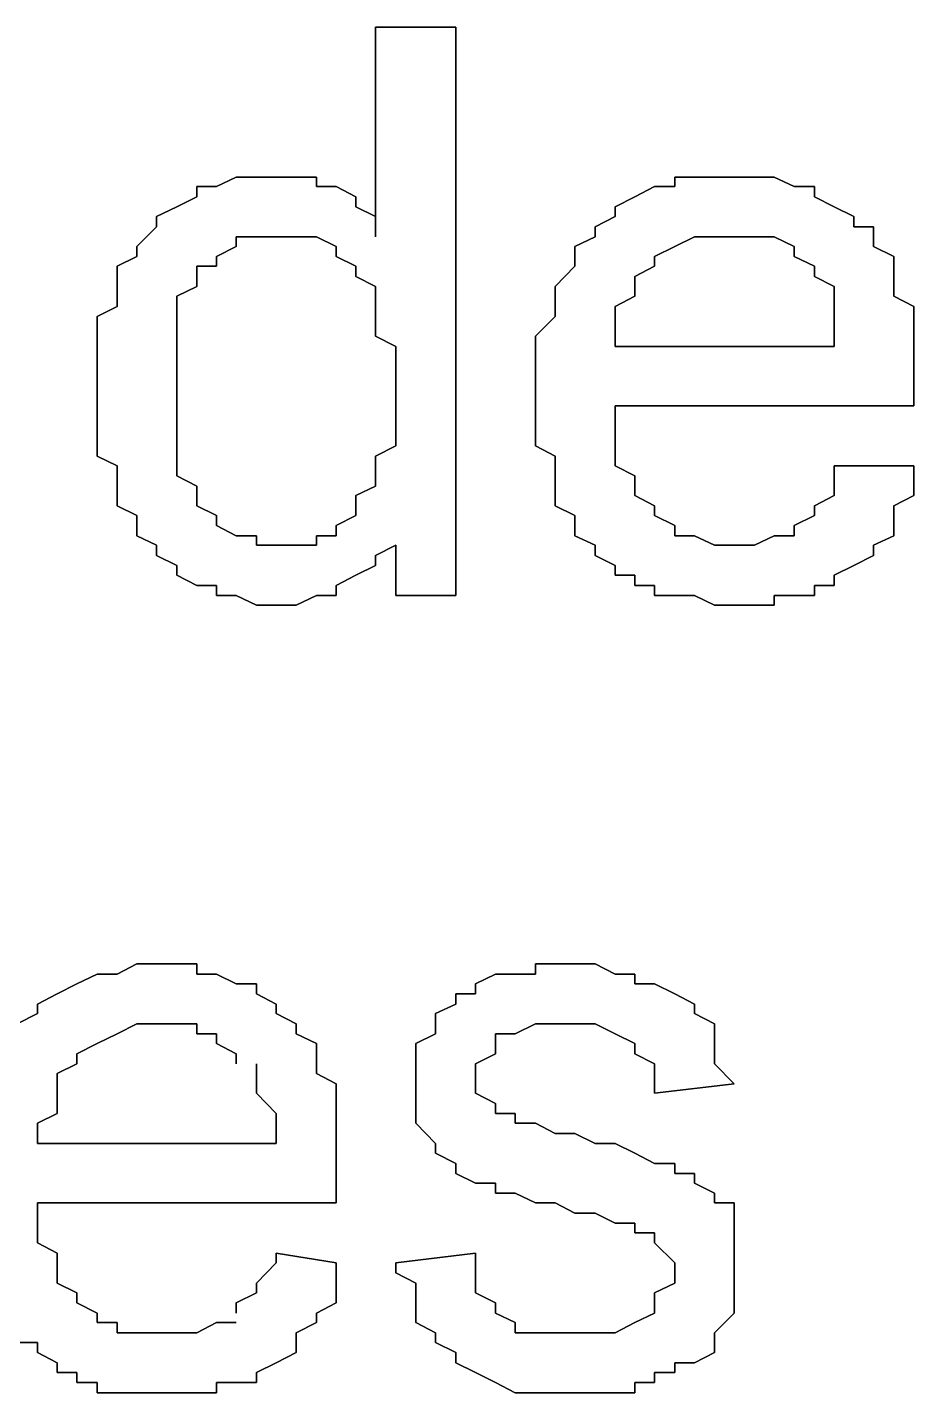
# Model space of a CAD drawing. Header units: metres. Extents: x 2.9 to 42.8, y 1.7 to 28.7.
# Drawn here: x 38.6662 to 38.8232, y 17.0162 to 17.2579 of the extents above; entities that cross this region are included whole.
import ezdxf

# ---------------------------------------------------------------- set-up
doc = ezdxf.new("R2010")
doc.units = ezdxf.units.M
doc.layers.add('GRIS', color=8, linetype='Continuous')

msp = doc.modelspace()

# ---------------------------------------------------------------- linework, layer by layer
at = {"layer": 'GRIS', "lineweight": -3}
for points in [[(38.7421, 17.2579), (38.7279, 17.2579), (38.7421, 17.2579)], [(38.7279, 17.2579), (38.7279, 17.2208), (38.7279, 17.2579)], [(38.7421, 17.1573), (38.7421, 17.2579), (38.7421, 17.1573)], [(38.7032, 17.2314), (38.6997, 17.2297), (38.7032, 17.2314)], [(38.7068, 17.2314), (38.7032, 17.2314), (38.7068, 17.2314)], [(38.7103, 17.2314), (38.7068, 17.2314), (38.7103, 17.2314)], [(38.7138, 17.2314), (38.7103, 17.2314), (38.7138, 17.2314)], [(38.7174, 17.2314), (38.7138, 17.2314), (38.7174, 17.2314)], [(38.7174, 17.2297), (38.7174, 17.2314), (38.7174, 17.2297)], [(38.7844, 17.2314), (38.7809, 17.2314), (38.7844, 17.2314)], [(38.7809, 17.2314), (38.7809, 17.2297), (38.7809, 17.2314)], [(38.7879, 17.2314), (38.7844, 17.2314), (38.7879, 17.2314)], [(38.7914, 17.2314), (38.7879, 17.2314), (38.7914, 17.2314)], [(38.795, 17.2314), (38.7914, 17.2314), (38.795, 17.2314)], [(38.7985, 17.2314), (38.795, 17.2314), (38.7985, 17.2314)], [(38.802, 17.2297), (38.7985, 17.2314), (38.802, 17.2297)], [(38.6997, 17.2297), (38.6962, 17.2297), (38.6997, 17.2297)], [(38.6962, 17.2297), (38.6962, 17.2279), (38.6962, 17.2297)], [(38.7209, 17.2297), (38.7174, 17.2297), (38.7209, 17.2297)], [(38.7244, 17.2279), (38.7209, 17.2297), (38.7244, 17.2279)], [(38.7773, 17.2297), (38.7738, 17.2279), (38.7773, 17.2297)], [(38.7809, 17.2297), (38.7773, 17.2297), (38.7809, 17.2297)], [(38.8056, 17.2297), (38.802, 17.2297), (38.8056, 17.2297)], [(38.8056, 17.2279), (38.8056, 17.2297), (38.8056, 17.2279)], [(38.6927, 17.2261), (38.6891, 17.2244), (38.6927, 17.2261)], [(38.6962, 17.2279), (38.6927, 17.2261), (38.6962, 17.2279)], [(38.7244, 17.2261), (38.7244, 17.2279), (38.7244, 17.2261)], [(38.7279, 17.2244), (38.7244, 17.2261), (38.7279, 17.2244)], [(38.7738, 17.2279), (38.7703, 17.2261), (38.7738, 17.2279)], [(38.7703, 17.2261), (38.7703, 17.2244), (38.7703, 17.2261)], [(38.8091, 17.2261), (38.8056, 17.2279), (38.8091, 17.2261)], [(38.8126, 17.2244), (38.8091, 17.2261), (38.8126, 17.2244)], [(38.6891, 17.2244), (38.6891, 17.2226), (38.6891, 17.2244)], [(38.7279, 17.2226), (38.7279, 17.2244), (38.7279, 17.2226)], [(38.7703, 17.2244), (38.7668, 17.2226), (38.7703, 17.2244)], [(38.8126, 17.2226), (38.8126, 17.2244), (38.8126, 17.2226)], [(38.6891, 17.2226), (38.6856, 17.2191), (38.6891, 17.2226)], [(38.7279, 17.2208), (38.7279, 17.2226), (38.7279, 17.2208)], [(38.7668, 17.2226), (38.7668, 17.2208), (38.7668, 17.2226)], [(38.8161, 17.2226), (38.8126, 17.2226), (38.8161, 17.2226)], [(38.8161, 17.2208), (38.8161, 17.2226), (38.8161, 17.2208)], [(38.6856, 17.2191), (38.6856, 17.2173), (38.6856, 17.2191)], [(38.6997, 17.2173), (38.7032, 17.2191), (38.6997, 17.2173)], [(38.7032, 17.2191), (38.7032, 17.2208), (38.7032, 17.2191)], [(38.7032, 17.2208), (38.7068, 17.2208), (38.7032, 17.2208)], [(38.7068, 17.2208), (38.7103, 17.2208), (38.7068, 17.2208)], [(38.7103, 17.2208), (38.7138, 17.2208), (38.7103, 17.2208)], [(38.7138, 17.2208), (38.7174, 17.2208), (38.7138, 17.2208)], [(38.7174, 17.2208), (38.7209, 17.2191), (38.7174, 17.2208)], [(38.7209, 17.2191), (38.7209, 17.2173), (38.7209, 17.2191)], [(38.7668, 17.2208), (38.7632, 17.2191), (38.7668, 17.2208)], [(38.7632, 17.2191), (38.7632, 17.2173), (38.7632, 17.2191)], [(38.7773, 17.2173), (38.7809, 17.2191), (38.7773, 17.2173)], [(38.7809, 17.2191), (38.7844, 17.2208), (38.7809, 17.2191)], [(38.7844, 17.2208), (38.7879, 17.2208), (38.7844, 17.2208)], [(38.7879, 17.2208), (38.7914, 17.2208), (38.7879, 17.2208)], [(38.7914, 17.2208), (38.795, 17.2208), (38.7914, 17.2208)], [(38.795, 17.2208), (38.7985, 17.2208), (38.795, 17.2208)], [(38.7985, 17.2208), (38.802, 17.2191), (38.7985, 17.2208)], [(38.802, 17.2191), (38.802, 17.2173), (38.802, 17.2191)], [(38.8161, 17.2191), (38.8161, 17.2208), (38.8161, 17.2191)], [(38.8197, 17.2173), (38.8161, 17.2191), (38.8197, 17.2173)], [(38.6856, 17.2173), (38.6821, 17.2156), (38.6856, 17.2173)], [(38.6997, 17.2156), (38.6997, 17.2173), (38.6997, 17.2156)], [(38.7209, 17.2173), (38.7244, 17.2156), (38.7209, 17.2173)], [(38.7632, 17.2173), (38.7632, 17.2156), (38.7632, 17.2173)], [(38.7773, 17.2156), (38.7773, 17.2173), (38.7773, 17.2156)], [(38.802, 17.2173), (38.8056, 17.2156), (38.802, 17.2173)], [(38.8197, 17.2156), (38.8197, 17.2173), (38.8197, 17.2156)], [(38.6821, 17.2156), (38.6821, 17.2138), (38.6821, 17.2156)], [(38.6962, 17.2138), (38.6962, 17.2156), (38.6962, 17.2138)], [(38.6962, 17.2156), (38.6997, 17.2156), (38.6962, 17.2156)], [(38.7244, 17.2156), (38.7244, 17.2138), (38.7244, 17.2156)], [(38.7632, 17.2156), (38.7597, 17.212), (38.7632, 17.2156)], [(38.7738, 17.2138), (38.7773, 17.2156), (38.7738, 17.2138)], [(38.8056, 17.2156), (38.8056, 17.2138), (38.8056, 17.2156)], [(38.8197, 17.212), (38.8197, 17.2156), (38.8197, 17.212)], [(38.6821, 17.2138), (38.6821, 17.212), (38.6821, 17.2138)], [(38.6821, 17.212), (38.6821, 17.2103), (38.6821, 17.212)], [(38.6927, 17.2103), (38.6962, 17.212), (38.6927, 17.2103)], [(38.6962, 17.212), (38.6962, 17.2138), (38.6962, 17.212)], [(38.7244, 17.2138), (38.7279, 17.212), (38.7244, 17.2138)], [(38.7279, 17.212), (38.7279, 17.2103), (38.7279, 17.212)], [(38.7597, 17.212), (38.7597, 17.2103), (38.7597, 17.212)], [(38.7738, 17.212), (38.7738, 17.2138), (38.7738, 17.212)], [(38.7738, 17.2103), (38.7738, 17.212), (38.7738, 17.2103)], [(38.8056, 17.2138), (38.8091, 17.212), (38.8056, 17.2138)], [(38.8091, 17.212), (38.8091, 17.2103), (38.8091, 17.212)], [(38.8197, 17.2103), (38.8197, 17.212), (38.8197, 17.2103)], [(38.6821, 17.2103), (38.6821, 17.2085), (38.6821, 17.2103)], [(38.6927, 17.2085), (38.6927, 17.2103), (38.6927, 17.2085)], [(38.7279, 17.2103), (38.7279, 17.2085), (38.7279, 17.2103)], [(38.7597, 17.2103), (38.7597, 17.2085), (38.7597, 17.2103)], [(38.7703, 17.2085), (38.7738, 17.2103), (38.7703, 17.2085)], [(38.8091, 17.2103), (38.8091, 17.2085), (38.8091, 17.2103)], [(38.8232, 17.2085), (38.8197, 17.2103), (38.8232, 17.2085)], [(38.6821, 17.2085), (38.6786, 17.2067), (38.6821, 17.2085)], [(38.6786, 17.2067), (38.6786, 17.2032), (38.6786, 17.2067)], [(38.6927, 17.205), (38.6927, 17.2085), (38.6927, 17.205)], [(38.7279, 17.2085), (38.7279, 17.2067), (38.7279, 17.2085)], [(38.7279, 17.2067), (38.7279, 17.2032), (38.7279, 17.2067)], [(38.7597, 17.2067), (38.7562, 17.2032), (38.7597, 17.2067)], [(38.7597, 17.2085), (38.7597, 17.2067), (38.7597, 17.2085)], [(38.7703, 17.2067), (38.7703, 17.2085), (38.7703, 17.2067)], [(38.7703, 17.2032), (38.7703, 17.2067), (38.7703, 17.2032)], [(38.8091, 17.2085), (38.8091, 17.2067), (38.8091, 17.2085)], [(38.8091, 17.2067), (38.8091, 17.2032), (38.8091, 17.2067)], [(38.8232, 17.2067), (38.8232, 17.2085), (38.8232, 17.2067)], [(38.8232, 17.2032), (38.8232, 17.2067), (38.8232, 17.2032)], [(38.6927, 17.2032), (38.6927, 17.205), (38.6927, 17.2032)], [(38.6786, 17.2032), (38.6786, 17.2014), (38.6786, 17.2032)], [(38.6927, 17.1997), (38.6927, 17.2032), (38.6927, 17.1997)], [(38.7279, 17.2032), (38.7315, 17.2014), (38.7279, 17.2032)], [(38.7562, 17.2032), (38.7562, 17.2014), (38.7562, 17.2032)], [(38.7703, 17.2014), (38.7703, 17.2032), (38.7703, 17.2014)], [(38.8091, 17.2032), (38.8091, 17.2014), (38.8091, 17.2032)], [(38.8232, 17.2014), (38.8232, 17.2032), (38.8232, 17.2014)], [(38.6786, 17.2014), (38.6786, 17.1997), (38.6786, 17.2014)], [(38.6786, 17.1997), (38.6786, 17.1962), (38.6786, 17.1997)], [(38.6927, 17.1979), (38.6927, 17.1997), (38.6927, 17.1979)], [(38.7315, 17.2014), (38.7315, 17.1979), (38.7315, 17.2014)], [(38.7562, 17.2014), (38.7562, 17.1979), (38.7562, 17.2014)], [(38.8091, 17.2014), (38.7703, 17.2014), (38.8091, 17.2014)], [(38.8232, 17.1979), (38.8232, 17.2014), (38.8232, 17.1979)], [(38.6927, 17.1944), (38.6927, 17.1979), (38.6927, 17.1944)], [(38.7315, 17.1979), (38.7315, 17.1962), (38.7315, 17.1979)], [(38.7562, 17.1979), (38.7562, 17.1962), (38.7562, 17.1979)], [(38.8232, 17.1962), (38.8232, 17.1979), (38.8232, 17.1962)], [(38.6786, 17.1962), (38.6786, 17.1944), (38.6786, 17.1962)], [(38.7315, 17.1962), (38.7315, 17.1926), (38.7315, 17.1962)], [(38.7562, 17.1962), (38.7562, 17.1926), (38.7562, 17.1962)], [(38.8232, 17.1944), (38.8232, 17.1962), (38.8232, 17.1944)], [(38.6786, 17.1944), (38.6786, 17.1926), (38.6786, 17.1944)], [(38.6786, 17.1926), (38.6786, 17.1909), (38.6786, 17.1926)], [(38.6927, 17.1909), (38.6927, 17.1944), (38.6927, 17.1909)], [(38.7315, 17.1926), (38.7315, 17.1909), (38.7315, 17.1926)], [(38.7562, 17.1926), (38.7562, 17.1909), (38.7562, 17.1926)], [(38.8232, 17.1926), (38.8232, 17.1944), (38.8232, 17.1926)], [(38.8232, 17.1909), (38.8232, 17.1926), (38.8232, 17.1909)], [(38.6786, 17.1909), (38.6786, 17.1873), (38.6786, 17.1909)], [(38.6927, 17.1873), (38.6927, 17.1909), (38.6927, 17.1873)], [(38.7315, 17.1909), (38.7315, 17.1873), (38.7315, 17.1909)], [(38.7562, 17.1909), (38.7562, 17.1891), (38.7562, 17.1909)], [(38.7703, 17.1873), (38.7703, 17.1909), (38.7703, 17.1873)], [(38.7703, 17.1909), (38.8232, 17.1909), (38.7703, 17.1909)], [(38.6786, 17.1873), (38.6786, 17.1856), (38.6786, 17.1873)], [(38.6927, 17.1856), (38.6927, 17.1873), (38.6927, 17.1856)], [(38.7315, 17.1873), (38.7315, 17.1838), (38.7315, 17.1873)], [(38.7562, 17.1891), (38.7562, 17.1856), (38.7562, 17.1891)], [(38.7703, 17.1856), (38.7703, 17.1873), (38.7703, 17.1856)], [(38.6786, 17.1856), (38.6786, 17.182), (38.6786, 17.1856)], [(38.6927, 17.1838), (38.6927, 17.1856), (38.6927, 17.1838)], [(38.7562, 17.1856), (38.7562, 17.1838), (38.7562, 17.1856)], [(38.7703, 17.182), (38.7703, 17.1856), (38.7703, 17.182)], [(38.6927, 17.1803), (38.6927, 17.1838), (38.6927, 17.1803)], [(38.7315, 17.1838), (38.7279, 17.182), (38.7315, 17.1838)], [(38.7562, 17.1838), (38.7597, 17.182), (38.7562, 17.1838)], [(38.6786, 17.182), (38.6821, 17.1803), (38.6786, 17.182)], [(38.6821, 17.1803), (38.6821, 17.1785), (38.6821, 17.1803)], [(38.6927, 17.1785), (38.6927, 17.1803), (38.6927, 17.1785)], [(38.7279, 17.182), (38.7279, 17.1803), (38.7279, 17.182)], [(38.7279, 17.1803), (38.7279, 17.1785), (38.7279, 17.1803)], [(38.7597, 17.182), (38.7597, 17.1785), (38.7597, 17.182)], [(38.7703, 17.1803), (38.7703, 17.182), (38.7703, 17.1803)], [(38.7738, 17.1785), (38.7703, 17.1803), (38.7738, 17.1785)], [(38.8091, 17.1803), (38.8091, 17.1785), (38.8091, 17.1803)], [(38.8232, 17.1803), (38.8091, 17.1803), (38.8232, 17.1803)], [(38.8232, 17.1767), (38.8232, 17.1803), (38.8232, 17.1767)], [(38.6821, 17.1785), (38.6821, 17.1767), (38.6821, 17.1785)], [(38.6962, 17.1767), (38.6927, 17.1785), (38.6962, 17.1767)], [(38.7279, 17.1785), (38.7279, 17.1767), (38.7279, 17.1785)], [(38.7597, 17.1785), (38.7597, 17.1767), (38.7597, 17.1785)], [(38.7738, 17.1767), (38.7738, 17.1785), (38.7738, 17.1767)], [(38.8091, 17.1785), (38.8091, 17.1767), (38.8091, 17.1785)], [(38.6821, 17.1767), (38.6821, 17.175), (38.6821, 17.1767)], [(38.6962, 17.175), (38.6962, 17.1767), (38.6962, 17.175)], [(38.7279, 17.1767), (38.7244, 17.175), (38.7279, 17.1767)], [(38.7597, 17.1767), (38.7597, 17.175), (38.7597, 17.1767)], [(38.7738, 17.175), (38.7738, 17.1767), (38.7738, 17.175)], [(38.8091, 17.1767), (38.8091, 17.175), (38.8091, 17.1767)], [(38.8232, 17.175), (38.8232, 17.1767), (38.8232, 17.175)], [(38.6821, 17.175), (38.6821, 17.1732), (38.6821, 17.175)], [(38.6821, 17.1732), (38.6856, 17.1715), (38.6821, 17.1732)], [(38.6962, 17.1732), (38.6962, 17.175), (38.6962, 17.1732)], [(38.6997, 17.1715), (38.6962, 17.1732), (38.6997, 17.1715)], [(38.7244, 17.175), (38.7244, 17.1732), (38.7244, 17.175)], [(38.7244, 17.1732), (38.7244, 17.1715), (38.7244, 17.1732)], [(38.7597, 17.175), (38.7597, 17.1732), (38.7597, 17.175)], [(38.7597, 17.1732), (38.7632, 17.1715), (38.7597, 17.1732)], [(38.7773, 17.1732), (38.7738, 17.175), (38.7773, 17.1732)], [(38.7773, 17.1715), (38.7773, 17.1732), (38.7773, 17.1715)], [(38.8091, 17.175), (38.8056, 17.1732), (38.8091, 17.175)], [(38.8056, 17.1732), (38.8056, 17.1715), (38.8056, 17.1732)], [(38.8197, 17.1732), (38.8232, 17.175), (38.8197, 17.1732)], [(38.8197, 17.1697), (38.8197, 17.1732), (38.8197, 17.1697)], [(38.6856, 17.1715), (38.6856, 17.1697), (38.6856, 17.1715)], [(38.6997, 17.1697), (38.6997, 17.1715), (38.6997, 17.1697)], [(38.7244, 17.1715), (38.7209, 17.1697), (38.7244, 17.1715)], [(38.7632, 17.1715), (38.7632, 17.1697), (38.7632, 17.1715)], [(38.7809, 17.1697), (38.7773, 17.1715), (38.7809, 17.1697)], [(38.8056, 17.1715), (38.802, 17.1697), (38.8056, 17.1715)], [(38.6856, 17.1697), (38.6856, 17.1679), (38.6856, 17.1697)], [(38.7032, 17.1679), (38.6997, 17.1697), (38.7032, 17.1679)], [(38.7209, 17.1697), (38.7209, 17.1679), (38.7209, 17.1697)], [(38.7632, 17.1697), (38.7632, 17.1679), (38.7632, 17.1697)], [(38.7809, 17.1679), (38.7809, 17.1697), (38.7809, 17.1679)], [(38.802, 17.1697), (38.802, 17.1679), (38.802, 17.1697)], [(38.8197, 17.1679), (38.8197, 17.1697), (38.8197, 17.1679)], [(38.6856, 17.1679), (38.6891, 17.1662), (38.6856, 17.1679)], [(38.6891, 17.1662), (38.6891, 17.1644), (38.6891, 17.1662)], [(38.7068, 17.1679), (38.7032, 17.1679), (38.7068, 17.1679)], [(38.7068, 17.1662), (38.7068, 17.1679), (38.7068, 17.1662)], [(38.7103, 17.1662), (38.7068, 17.1662), (38.7103, 17.1662)], [(38.7138, 17.1662), (38.7103, 17.1662), (38.7138, 17.1662)], [(38.7174, 17.1662), (38.7138, 17.1662), (38.7174, 17.1662)], [(38.7209, 17.1679), (38.7174, 17.1679), (38.7209, 17.1679)], [(38.7174, 17.1679), (38.7174, 17.1662), (38.7174, 17.1679)], [(38.7279, 17.1644), (38.7315, 17.1662), (38.7279, 17.1644)], [(38.7315, 17.1662), (38.7315, 17.1573), (38.7315, 17.1662)], [(38.7632, 17.1679), (38.7668, 17.1662), (38.7632, 17.1679)], [(38.7668, 17.1662), (38.7668, 17.1644), (38.7668, 17.1662)], [(38.7844, 17.1679), (38.7809, 17.1679), (38.7844, 17.1679)], [(38.7879, 17.1662), (38.7844, 17.1679), (38.7879, 17.1662)], [(38.7914, 17.1662), (38.7879, 17.1662), (38.7914, 17.1662)], [(38.795, 17.1662), (38.7914, 17.1662), (38.795, 17.1662)], [(38.7985, 17.1679), (38.795, 17.1662), (38.7985, 17.1679)], [(38.802, 17.1679), (38.7985, 17.1679), (38.802, 17.1679)], [(38.8161, 17.1662), (38.8197, 17.1679), (38.8161, 17.1662)], [(38.8161, 17.1644), (38.8161, 17.1662), (38.8161, 17.1644)], [(38.6891, 17.1644), (38.6927, 17.1626), (38.6891, 17.1644)], [(38.7279, 17.1626), (38.7279, 17.1644), (38.7279, 17.1626)], [(38.7668, 17.1644), (38.7703, 17.1626), (38.7668, 17.1644)], [(38.8126, 17.1626), (38.8161, 17.1644), (38.8126, 17.1626)], [(38.6927, 17.1626), (38.6927, 17.1609), (38.6927, 17.1626)], [(38.6927, 17.1609), (38.6962, 17.1591), (38.6927, 17.1609)], [(38.7209, 17.1591), (38.7244, 17.1609), (38.7209, 17.1591)], [(38.7244, 17.1609), (38.7279, 17.1626), (38.7244, 17.1609)], [(38.7703, 17.1626), (38.7703, 17.1609), (38.7703, 17.1626)], [(38.7703, 17.1609), (38.7738, 17.1609), (38.7703, 17.1609)], [(38.7738, 17.1609), (38.7738, 17.1591), (38.7738, 17.1609)], [(38.8091, 17.1609), (38.8126, 17.1626), (38.8091, 17.1609)], [(38.8091, 17.1591), (38.8091, 17.1609), (38.8091, 17.1591)], [(38.6962, 17.1591), (38.6997, 17.1591), (38.6962, 17.1591)], [(38.6997, 17.1591), (38.6997, 17.1573), (38.6997, 17.1591)], [(38.7209, 17.1573), (38.7209, 17.1591), (38.7209, 17.1573)], [(38.7738, 17.1591), (38.7773, 17.1591), (38.7738, 17.1591)], [(38.7773, 17.1591), (38.7773, 17.1573), (38.7773, 17.1591)], [(38.8056, 17.1573), (38.8056, 17.1591), (38.8056, 17.1573)], [(38.8056, 17.1591), (38.8091, 17.1591), (38.8056, 17.1591)], [(38.6997, 17.1573), (38.7032, 17.1573), (38.6997, 17.1573)], [(38.7032, 17.1573), (38.7068, 17.1556), (38.7032, 17.1573)], [(38.7138, 17.1556), (38.7174, 17.1573), (38.7138, 17.1556)], [(38.7174, 17.1573), (38.7209, 17.1573), (38.7174, 17.1573)], [(38.7315, 17.1573), (38.7421, 17.1573), (38.7315, 17.1573)], [(38.7773, 17.1573), (38.7809, 17.1573), (38.7773, 17.1573)], [(38.7809, 17.1573), (38.7844, 17.1573), (38.7809, 17.1573)], [(38.7844, 17.1573), (38.7879, 17.1556), (38.7844, 17.1573)], [(38.7985, 17.1556), (38.7985, 17.1573), (38.7985, 17.1556)], [(38.7985, 17.1573), (38.802, 17.1573), (38.7985, 17.1573)], [(38.802, 17.1573), (38.8056, 17.1573), (38.802, 17.1573)], [(38.7068, 17.1556), (38.7103, 17.1556), (38.7068, 17.1556)], [(38.7103, 17.1556), (38.7138, 17.1556), (38.7103, 17.1556)], [(38.7879, 17.1556), (38.7914, 17.1556), (38.7879, 17.1556)], [(38.7914, 17.1556), (38.795, 17.1556), (38.7914, 17.1556)], [(38.795, 17.1556), (38.7985, 17.1556), (38.795, 17.1556)], [(38.6856, 17.0921), (38.6821, 17.0903), (38.6856, 17.0921)], [(38.6891, 17.0921), (38.6856, 17.0921), (38.6891, 17.0921)], [(38.6927, 17.0921), (38.6891, 17.0921), (38.6927, 17.0921)], [(38.6962, 17.0921), (38.6927, 17.0921), (38.6962, 17.0921)], [(38.6962, 17.0903), (38.6962, 17.0921), (38.6962, 17.0903)], [(38.7597, 17.0921), (38.7562, 17.0921), (38.7597, 17.0921)], [(38.7562, 17.0921), (38.7562, 17.0903), (38.7562, 17.0921)], [(38.7632, 17.0921), (38.7597, 17.0921), (38.7632, 17.0921)], [(38.7668, 17.0921), (38.7632, 17.0921), (38.7668, 17.0921)], [(38.7703, 17.0903), (38.7668, 17.0921), (38.7703, 17.0903)], [(38.675, 17.0886), (38.6715, 17.0868), (38.675, 17.0886)], [(38.6786, 17.0903), (38.675, 17.0886), (38.6786, 17.0903)], [(38.6821, 17.0903), (38.6786, 17.0903), (38.6821, 17.0903)], [(38.6997, 17.0903), (38.6962, 17.0903), (38.6997, 17.0903)], [(38.7032, 17.0886), (38.6997, 17.0903), (38.7032, 17.0886)], [(38.7068, 17.0886), (38.7032, 17.0886), (38.7068, 17.0886)], [(38.7068, 17.0868), (38.7068, 17.0886), (38.7068, 17.0868)], [(38.7491, 17.0903), (38.7456, 17.0886), (38.7491, 17.0903)], [(38.7456, 17.0886), (38.7456, 17.0868), (38.7456, 17.0886)], [(38.7526, 17.0903), (38.7491, 17.0903), (38.7526, 17.0903)], [(38.7562, 17.0903), (38.7526, 17.0903), (38.7562, 17.0903)], [(38.7738, 17.0903), (38.7703, 17.0903), (38.7738, 17.0903)], [(38.7738, 17.0886), (38.7738, 17.0903), (38.7738, 17.0886)], [(38.7773, 17.0886), (38.7738, 17.0886), (38.7773, 17.0886)], [(38.7809, 17.0868), (38.7773, 17.0886), (38.7809, 17.0868)], [(38.6715, 17.0868), (38.668, 17.085), (38.6715, 17.0868)], [(38.7103, 17.085), (38.7068, 17.0868), (38.7103, 17.085)], [(38.7456, 17.0868), (38.7421, 17.0868), (38.7456, 17.0868)], [(38.7421, 17.0868), (38.7421, 17.085), (38.7421, 17.0868)], [(38.7844, 17.085), (38.7809, 17.0868), (38.7844, 17.085)], [(38.668, 17.085), (38.668, 17.0833), (38.668, 17.085)], [(38.7103, 17.0833), (38.7103, 17.085), (38.7103, 17.0833)], [(38.7421, 17.085), (38.7385, 17.0833), (38.7421, 17.085)], [(38.7844, 17.0833), (38.7844, 17.085), (38.7844, 17.0833)], [(38.668, 17.0833), (38.6644, 17.0815), (38.668, 17.0833)], [(38.6821, 17.0797), (38.6856, 17.0815), (38.6821, 17.0797)], [(38.6856, 17.0815), (38.6891, 17.0815), (38.6856, 17.0815)], [(38.6891, 17.0815), (38.6927, 17.0815), (38.6891, 17.0815)], [(38.6927, 17.0815), (38.6962, 17.0815), (38.6927, 17.0815)], [(38.6962, 17.0815), (38.6962, 17.0797), (38.6962, 17.0815)], [(38.7138, 17.0815), (38.7103, 17.0833), (38.7138, 17.0815)], [(38.7138, 17.0797), (38.7138, 17.0815), (38.7138, 17.0797)], [(38.7385, 17.0833), (38.7385, 17.0815), (38.7385, 17.0833)], [(38.7385, 17.0815), (38.7385, 17.0797), (38.7385, 17.0815)], [(38.7526, 17.0797), (38.7562, 17.0815), (38.7526, 17.0797)], [(38.7562, 17.0815), (38.7597, 17.0815), (38.7562, 17.0815)], [(38.7597, 17.0815), (38.7632, 17.0815), (38.7597, 17.0815)], [(38.7632, 17.0815), (38.7668, 17.0815), (38.7632, 17.0815)], [(38.7668, 17.0815), (38.7703, 17.0797), (38.7668, 17.0815)], [(38.7879, 17.0815), (38.7844, 17.0833), (38.7879, 17.0815)], [(38.7879, 17.078), (38.7879, 17.0815), (38.7879, 17.078)], [(38.6786, 17.078), (38.6821, 17.0797), (38.6786, 17.078)], [(38.6962, 17.0797), (38.6997, 17.0797), (38.6962, 17.0797)], [(38.6997, 17.0797), (38.6997, 17.078), (38.6997, 17.0797)], [(38.7174, 17.078), (38.7138, 17.0797), (38.7174, 17.078)], [(38.7385, 17.0797), (38.735, 17.078), (38.7385, 17.0797)], [(38.7491, 17.078), (38.7491, 17.0797), (38.7491, 17.078)], [(38.7491, 17.0797), (38.7526, 17.0797), (38.7491, 17.0797)], [(38.7703, 17.0797), (38.7738, 17.078), (38.7703, 17.0797)], [(38.675, 17.0762), (38.6786, 17.078), (38.675, 17.0762)], [(38.675, 17.0744), (38.675, 17.0762), (38.675, 17.0744)], [(38.6997, 17.078), (38.7032, 17.0762), (38.6997, 17.078)], [(38.7032, 17.0762), (38.7032, 17.0744), (38.7032, 17.0762)], [(38.7174, 17.0762), (38.7174, 17.078), (38.7174, 17.0762)], [(38.7174, 17.0744), (38.7174, 17.0762), (38.7174, 17.0744)], [(38.735, 17.078), (38.735, 17.0762), (38.735, 17.078)], [(38.735, 17.0762), (38.735, 17.0727), (38.735, 17.0762)], [(38.7456, 17.0744), (38.7491, 17.0762), (38.7456, 17.0744)], [(38.7491, 17.0762), (38.7491, 17.078), (38.7491, 17.0762)], [(38.7738, 17.078), (38.7738, 17.0762), (38.7738, 17.078)], [(38.7738, 17.0762), (38.7773, 17.0744), (38.7738, 17.0762)], [(38.7879, 17.0762), (38.7879, 17.078), (38.7879, 17.0762)], [(38.7879, 17.0744), (38.7879, 17.0762), (38.7879, 17.0744)], [(38.6715, 17.0727), (38.675, 17.0744), (38.6715, 17.0727)], [(38.7068, 17.0744), (38.7068, 17.0727), (38.7068, 17.0744)], [(38.7174, 17.0727), (38.7174, 17.0744), (38.7174, 17.0727)], [(38.7456, 17.0727), (38.7456, 17.0744), (38.7456, 17.0727)], [(38.7773, 17.0744), (38.7773, 17.0727), (38.7773, 17.0744)], [(38.7914, 17.0709), (38.7879, 17.0744), (38.7914, 17.0709)], [(38.6715, 17.0709), (38.6715, 17.0727), (38.6715, 17.0709)], [(38.7068, 17.0727), (38.7068, 17.0709), (38.7068, 17.0727)], [(38.7209, 17.0709), (38.7174, 17.0727), (38.7209, 17.0709)], [(38.735, 17.0727), (38.735, 17.0709), (38.735, 17.0727)], [(38.7456, 17.0692), (38.7456, 17.0727), (38.7456, 17.0692)], [(38.7773, 17.0727), (38.7773, 17.0692), (38.7773, 17.0727)], [(38.6715, 17.0674), (38.6715, 17.0709), (38.6715, 17.0674)], [(38.7068, 17.0709), (38.7068, 17.0692), (38.7068, 17.0709)], [(38.7068, 17.0692), (38.7103, 17.0656), (38.7068, 17.0692)], [(38.7209, 17.0692), (38.7209, 17.0709), (38.7209, 17.0692)], [(38.7209, 17.0656), (38.7209, 17.0692), (38.7209, 17.0656)], [(38.735, 17.0709), (38.735, 17.0674), (38.735, 17.0709)], [(38.7491, 17.0674), (38.7456, 17.0692), (38.7491, 17.0674)], [(38.7773, 17.0692), (38.7914, 17.0709), (38.7773, 17.0692)], [(38.6715, 17.0656), (38.6715, 17.0674), (38.6715, 17.0656)], [(38.735, 17.0674), (38.735, 17.0656), (38.735, 17.0674)], [(38.7491, 17.0656), (38.7491, 17.0674), (38.7491, 17.0656)], [(38.668, 17.0639), (38.6715, 17.0656), (38.668, 17.0639)], [(38.7103, 17.0656), (38.7103, 17.0639), (38.7103, 17.0656)], [(38.7209, 17.0639), (38.7209, 17.0656), (38.7209, 17.0639)], [(38.735, 17.0656), (38.735, 17.0639), (38.735, 17.0656)], [(38.7526, 17.0656), (38.7491, 17.0656), (38.7526, 17.0656)], [(38.7526, 17.0639), (38.7526, 17.0656), (38.7526, 17.0639)], [(38.668, 17.0603), (38.668, 17.0639), (38.668, 17.0603)], [(38.7103, 17.0639), (38.7103, 17.0603), (38.7103, 17.0639)], [(38.7209, 17.0603), (38.7209, 17.0639), (38.7209, 17.0603)], [(38.735, 17.0639), (38.7385, 17.0603), (38.735, 17.0639)], [(38.7562, 17.0639), (38.7526, 17.0639), (38.7562, 17.0639)], [(38.7597, 17.0621), (38.7562, 17.0639), (38.7597, 17.0621)], [(38.7632, 17.0621), (38.7597, 17.0621), (38.7632, 17.0621)], [(38.7668, 17.0603), (38.7632, 17.0621), (38.7668, 17.0603)], [(38.7103, 17.0603), (38.668, 17.0603), (38.7103, 17.0603)], [(38.7209, 17.0586), (38.7209, 17.0603), (38.7209, 17.0586)], [(38.7385, 17.0603), (38.7385, 17.0586), (38.7385, 17.0603)], [(38.7703, 17.0603), (38.7668, 17.0603), (38.7703, 17.0603)], [(38.7738, 17.0586), (38.7703, 17.0603), (38.7738, 17.0586)], [(38.7209, 17.055), (38.7209, 17.0586), (38.7209, 17.055)], [(38.7385, 17.0586), (38.7421, 17.0568), (38.7385, 17.0586)], [(38.7421, 17.0568), (38.7421, 17.055), (38.7421, 17.0568)], [(38.7773, 17.0568), (38.7738, 17.0586), (38.7773, 17.0568)], [(38.7809, 17.0568), (38.7773, 17.0568), (38.7809, 17.0568)], [(38.7809, 17.055), (38.7809, 17.0568), (38.7809, 17.055)], [(38.7209, 17.0533), (38.7209, 17.055), (38.7209, 17.0533)], [(38.7421, 17.055), (38.7456, 17.0533), (38.7421, 17.055)], [(38.7844, 17.055), (38.7809, 17.055), (38.7844, 17.055)], [(38.7844, 17.0533), (38.7844, 17.055), (38.7844, 17.0533)], [(38.7209, 17.0515), (38.7209, 17.0533), (38.7209, 17.0515)], [(38.7456, 17.0533), (38.7491, 17.0533), (38.7456, 17.0533)], [(38.7491, 17.0533), (38.7491, 17.0515), (38.7491, 17.0533)], [(38.7879, 17.0515), (38.7844, 17.0533), (38.7879, 17.0515)], [(38.668, 17.048), (38.668, 17.0498), (38.668, 17.048)], [(38.668, 17.0498), (38.7209, 17.0498), (38.668, 17.0498)], [(38.7209, 17.0498), (38.7209, 17.0515), (38.7209, 17.0498)], [(38.7491, 17.0515), (38.7526, 17.0515), (38.7491, 17.0515)], [(38.7526, 17.0515), (38.7562, 17.0498), (38.7526, 17.0515)], [(38.7562, 17.0498), (38.7597, 17.0498), (38.7562, 17.0498)], [(38.7597, 17.0498), (38.7632, 17.048), (38.7597, 17.0498)], [(38.7879, 17.0498), (38.7879, 17.0515), (38.7879, 17.0498)], [(38.7914, 17.0498), (38.7879, 17.0498), (38.7914, 17.0498)], [(38.7914, 17.048), (38.7914, 17.0498), (38.7914, 17.048)], [(38.668, 17.0445), (38.668, 17.048), (38.668, 17.0445)], [(38.7632, 17.048), (38.7668, 17.048), (38.7632, 17.048)], [(38.7668, 17.048), (38.7703, 17.0462), (38.7668, 17.048)], [(38.7914, 17.0445), (38.7914, 17.048), (38.7914, 17.0445)], [(38.7703, 17.0462), (38.7738, 17.0462), (38.7703, 17.0462)], [(38.7738, 17.0462), (38.7738, 17.0445), (38.7738, 17.0462)], [(38.668, 17.0427), (38.668, 17.0445), (38.668, 17.0427)], [(38.6715, 17.0409), (38.668, 17.0427), (38.6715, 17.0409)], [(38.7738, 17.0445), (38.7773, 17.0445), (38.7738, 17.0445)], [(38.7773, 17.0445), (38.7773, 17.0427), (38.7773, 17.0445)], [(38.7773, 17.0427), (38.7809, 17.0392), (38.7773, 17.0427)], [(38.7914, 17.0427), (38.7914, 17.0445), (38.7914, 17.0427)], [(38.7914, 17.0409), (38.7914, 17.0427), (38.7914, 17.0409)], [(38.6715, 17.0392), (38.6715, 17.0409), (38.6715, 17.0392)], [(38.7103, 17.0409), (38.7103, 17.0392), (38.7103, 17.0409)], [(38.7209, 17.0392), (38.7103, 17.0409), (38.7209, 17.0392)], [(38.7456, 17.0409), (38.7315, 17.0392), (38.7456, 17.0409)], [(38.7456, 17.0392), (38.7456, 17.0409), (38.7456, 17.0392)], [(38.7914, 17.0392), (38.7914, 17.0409), (38.7914, 17.0392)], [(38.6715, 17.0356), (38.6715, 17.0392), (38.6715, 17.0356)], [(38.7103, 17.0392), (38.7068, 17.0356), (38.7103, 17.0392)], [(38.7209, 17.0374), (38.7209, 17.0392), (38.7209, 17.0374)], [(38.7315, 17.0392), (38.7315, 17.0374), (38.7315, 17.0392)], [(38.7456, 17.0356), (38.7456, 17.0392), (38.7456, 17.0356)], [(38.7809, 17.0392), (38.7809, 17.0374), (38.7809, 17.0392)], [(38.7914, 17.0356), (38.7914, 17.0392), (38.7914, 17.0356)], [(38.675, 17.0339), (38.6715, 17.0356), (38.675, 17.0339)], [(38.7068, 17.0356), (38.7068, 17.0339), (38.7068, 17.0356)], [(38.7209, 17.0339), (38.7209, 17.0374), (38.7209, 17.0339)], [(38.7315, 17.0374), (38.735, 17.0356), (38.7315, 17.0374)], [(38.735, 17.0356), (38.735, 17.0321), (38.735, 17.0356)], [(38.7456, 17.0339), (38.7456, 17.0356), (38.7456, 17.0339)], [(38.7809, 17.0356), (38.7773, 17.0339), (38.7809, 17.0356)], [(38.7809, 17.0374), (38.7809, 17.0356), (38.7809, 17.0374)], [(38.7914, 17.0339), (38.7914, 17.0356), (38.7914, 17.0339)], [(38.675, 17.0321), (38.675, 17.0339), (38.675, 17.0321)], [(38.7068, 17.0339), (38.7032, 17.0321), (38.7068, 17.0339)], [(38.7209, 17.0321), (38.7209, 17.0339), (38.7209, 17.0321)], [(38.7491, 17.0321), (38.7456, 17.0339), (38.7491, 17.0321)], [(38.7773, 17.0339), (38.7773, 17.0321), (38.7773, 17.0339)], [(38.7914, 17.0321), (38.7914, 17.0339), (38.7914, 17.0321)], [(38.6786, 17.0303), (38.675, 17.0321), (38.6786, 17.0303)], [(38.6786, 17.0286), (38.6786, 17.0303), (38.6786, 17.0286)], [(38.7032, 17.0321), (38.7032, 17.0303), (38.7032, 17.0321)], [(38.7174, 17.0303), (38.7209, 17.0321), (38.7174, 17.0303)], [(38.7174, 17.0286), (38.7174, 17.0303), (38.7174, 17.0286)], [(38.735, 17.0321), (38.735, 17.0303), (38.735, 17.0321)], [(38.735, 17.0303), (38.735, 17.0286), (38.735, 17.0303)], [(38.7491, 17.0303), (38.7491, 17.0321), (38.7491, 17.0303)], [(38.7526, 17.0286), (38.7491, 17.0303), (38.7526, 17.0286)], [(38.7773, 17.0303), (38.7738, 17.0286), (38.7773, 17.0303)], [(38.7773, 17.0321), (38.7773, 17.0303), (38.7773, 17.0321)], [(38.7879, 17.0268), (38.7914, 17.0303), (38.7879, 17.0268)], [(38.7914, 17.0303), (38.7914, 17.0321), (38.7914, 17.0303)], [(38.6821, 17.0286), (38.6786, 17.0286), (38.6821, 17.0286)], [(38.6821, 17.0268), (38.6821, 17.0286), (38.6821, 17.0268)], [(38.6997, 17.0286), (38.6962, 17.0268), (38.6997, 17.0286)], [(38.7032, 17.0286), (38.6997, 17.0286), (38.7032, 17.0286)], [(38.7138, 17.0268), (38.7174, 17.0286), (38.7138, 17.0268)], [(38.735, 17.0286), (38.7385, 17.0268), (38.735, 17.0286)], [(38.7526, 17.0268), (38.7526, 17.0286), (38.7526, 17.0268)], [(38.7738, 17.0286), (38.7703, 17.0268), (38.7738, 17.0286)], [(38.6856, 17.0268), (38.6821, 17.0268), (38.6856, 17.0268)], [(38.6891, 17.0268), (38.6856, 17.0268), (38.6891, 17.0268)], [(38.6927, 17.0268), (38.6891, 17.0268), (38.6927, 17.0268)], [(38.6962, 17.0268), (38.6927, 17.0268), (38.6962, 17.0268)], [(38.7138, 17.0251), (38.7138, 17.0268), (38.7138, 17.0251)], [(38.7385, 17.0268), (38.7385, 17.0251), (38.7385, 17.0268)], [(38.7562, 17.0268), (38.7526, 17.0268), (38.7562, 17.0268)], [(38.7597, 17.0268), (38.7562, 17.0268), (38.7597, 17.0268)], [(38.7632, 17.0268), (38.7597, 17.0268), (38.7632, 17.0268)], [(38.7668, 17.0268), (38.7632, 17.0268), (38.7668, 17.0268)], [(38.7703, 17.0268), (38.7668, 17.0268), (38.7703, 17.0268)], [(38.7879, 17.0251), (38.7879, 17.0268), (38.7879, 17.0251)], [(38.6644, 17.0251), (38.668, 17.0251), (38.6644, 17.0251)], [(38.668, 17.0251), (38.668, 17.0233), (38.668, 17.0251)], [(38.668, 17.0233), (38.6715, 17.0215), (38.668, 17.0233)], [(38.7103, 17.0215), (38.7138, 17.0233), (38.7103, 17.0215)], [(38.7138, 17.0233), (38.7138, 17.0251), (38.7138, 17.0233)], [(38.7385, 17.0251), (38.7421, 17.0233), (38.7385, 17.0251)], [(38.7421, 17.0233), (38.7421, 17.0215), (38.7421, 17.0233)], [(38.7844, 17.0215), (38.7879, 17.0233), (38.7844, 17.0215)], [(38.7879, 17.0233), (38.7879, 17.0251), (38.7879, 17.0233)], [(38.6715, 17.0215), (38.6715, 17.0198), (38.6715, 17.0215)], [(38.7068, 17.0198), (38.7103, 17.0215), (38.7068, 17.0198)], [(38.7421, 17.0215), (38.7456, 17.0198), (38.7421, 17.0215)], [(38.7809, 17.0198), (38.7809, 17.0215), (38.7809, 17.0198)], [(38.7809, 17.0215), (38.7844, 17.0215), (38.7809, 17.0215)], [(38.6715, 17.0198), (38.675, 17.0198), (38.6715, 17.0198)], [(38.675, 17.0198), (38.675, 17.018), (38.675, 17.0198)], [(38.7068, 17.018), (38.7068, 17.0198), (38.7068, 17.018)], [(38.7456, 17.0198), (38.7491, 17.018), (38.7456, 17.0198)], [(38.7773, 17.018), (38.7773, 17.0198), (38.7773, 17.018)], [(38.7773, 17.0198), (38.7809, 17.0198), (38.7773, 17.0198)], [(38.675, 17.018), (38.6786, 17.018), (38.675, 17.018)], [(38.6786, 17.018), (38.6786, 17.0162), (38.6786, 17.018)], [(38.6786, 17.0162), (38.6821, 17.0162), (38.6786, 17.0162)], [(38.6821, 17.0162), (38.6856, 17.0162), (38.6821, 17.0162)], [(38.6856, 17.0162), (38.6891, 17.0162), (38.6856, 17.0162)], [(38.6891, 17.0162), (38.6927, 17.0162), (38.6891, 17.0162)], [(38.6927, 17.0162), (38.6962, 17.0162), (38.6927, 17.0162)], [(38.6962, 17.0162), (38.6997, 17.0162), (38.6962, 17.0162)], [(38.6997, 17.0162), (38.6997, 17.018), (38.6997, 17.0162)], [(38.6997, 17.018), (38.7032, 17.018), (38.6997, 17.018)], [(38.7032, 17.018), (38.7068, 17.018), (38.7032, 17.018)], [(38.7491, 17.018), (38.7526, 17.0162), (38.7491, 17.018)], [(38.7526, 17.0162), (38.7562, 17.0162), (38.7526, 17.0162)], [(38.7562, 17.0162), (38.7597, 17.0162), (38.7562, 17.0162)], [(38.7597, 17.0162), (38.7632, 17.0162), (38.7597, 17.0162)], [(38.7632, 17.0162), (38.7668, 17.0162), (38.7632, 17.0162)], [(38.7668, 17.0162), (38.7703, 17.0162), (38.7668, 17.0162)], [(38.7703, 17.0162), (38.7738, 17.0162), (38.7703, 17.0162)], [(38.7738, 17.0162), (38.7738, 17.018), (38.7738, 17.0162)], [(38.7738, 17.018), (38.7773, 17.018), (38.7738, 17.018)]]:
    msp.add_lwpolyline(points, dxfattribs=at)

doc.saveas('drawing.dxf')
